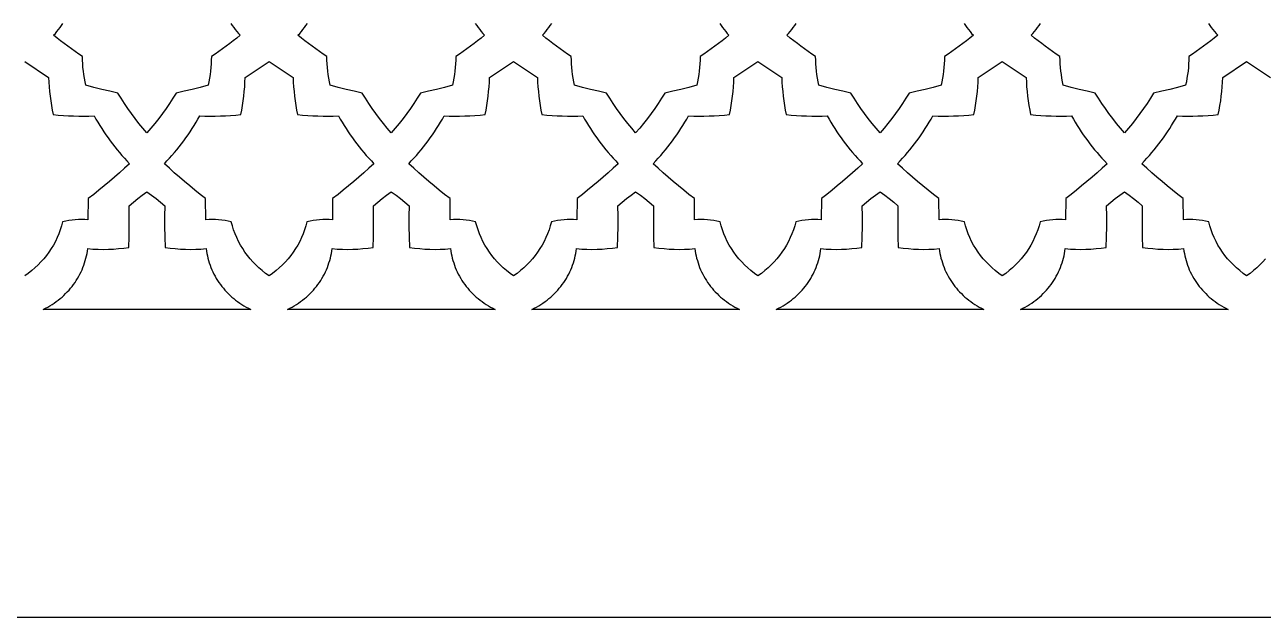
# Model space of a CAD drawing. Extents: x -445 to 570, y -1313 to 85.
# Drawn here: x 61 to 222.3, y -955.7 to -878.7 of the extents above; entities that cross this region are included whole.
import ezdxf

# ---------------------------------------------------------------- set-up
doc = ezdxf.new("R2010")
doc.units = 0
doc.layers.add('LAYER_1', color=18, linetype='CONTINUOUS')

msp = doc.modelspace()

# ---------------------------------------------------------------- linework, layer by layer
at = {"layer": 'LAYER_1'}
for points in [[(-320.41, -955.72), (569.59, -955.72), (569.59, -785.72), (-320.41, -785.72)], [(95.97, -885.56), (95.99, -886.17), (96.03, -886.77), (96.09, -887.37), (96.15, -887.97), (96.23, -888.57), (96.32, -889.17), (96.42, -889.77), (96.54, -890.36), (97.21, -890.43), (97.87, -890.48), (98.54, -890.52), (99.2, -890.54), (99.87, -890.56), (100.54, -890.56), (101.21, -890.56), (101.87, -890.53), (102.11, -890.96), (102.36, -891.37), (102.61, -891.79), (102.87, -892.19), (103.14, -892.6), (103.41, -893), (103.69, -893.39), (103.98, -893.79), (104.27, -894.17), (104.57, -894.55), (104.87, -894.93), (105.19, -895.31), (105.5, -895.67), (105.83, -896.04), (106.16, -896.4), (106.49, -896.75), (105.85, -897.34), (105.19, -897.93), (104.53, -898.51), (103.87, -899.08), (103.19, -899.64), (102.51, -900.2), (101.82, -900.75), (101.12, -901.29), (101.09, -904.03), (100.67, -904.01), (100.25, -904), (99.84, -904.01), (99.42, -904.03), (99.01, -904.08), (98.6, -904.14), (98.19, -904.21), (97.78, -904.31), (97.64, -904.83), (97.47, -905.35), (97.28, -905.86), (97.07, -906.36), (96.84, -906.85), (96.58, -907.33), (96.3, -907.79), (96, -908.25), (95.67, -908.69), (95.33, -909.11), (94.97, -909.52), (94.58, -909.92), (94.18, -910.3), (93.75, -910.66), (93.31, -911.01), (92.85, -911.33), (92.39, -911.01), (91.95, -910.66), (91.53, -910.3), (91.12, -909.92), (90.74, -909.52), (90.38, -909.11), (90.03, -908.69), (89.71, -908.25), (89.41, -907.79), (89.13, -907.33), (88.87, -906.85), (88.63, -906.36), (88.42, -905.86), (88.23, -905.35), (88.07, -904.83), (87.92, -904.31), (87.52, -904.21), (87.11, -904.14), (86.7, -904.08), (86.28, -904.03), (85.87, -904.01), (85.45, -904), (85.03, -904.01), (84.62, -904.03), (84.58, -901.29), (83.89, -900.75), (83.2, -900.2), (82.52, -899.64), (81.84, -899.08), (81.17, -898.51), (80.51, -897.93), (79.86, -897.34), (79.21, -896.75), (79.55, -896.4), (79.88, -896.04), (80.2, -895.67), (80.52, -895.31), (80.83, -894.93), (81.14, -894.55), (81.44, -894.17), (81.73, -893.79), (82.02, -893.39), (82.3, -893), (82.57, -892.6), (82.84, -892.19), (83.09, -891.79), (83.35, -891.37), (83.59, -890.96), (83.83, -890.53), (84.5, -890.56), (85.17, -890.56), (85.84, -890.56), (86.5, -890.54), (87.17, -890.52), (87.84, -890.48), (88.5, -890.43), (89.17, -890.36), (89.28, -889.77), (89.39, -889.17), (89.48, -888.57), (89.56, -887.97), (89.62, -887.37), (89.67, -886.77), (89.71, -886.17), (89.74, -885.56), (92.85, -883.48)], [(127.78, -885.56), (127.81, -886.17), (127.85, -886.77), (127.9, -887.37), (127.96, -887.97), (128.04, -888.57), (128.13, -889.17), (128.24, -889.77), (128.35, -890.36), (129.02, -890.43), (129.68, -890.48), (130.35, -890.52), (131.02, -890.54), (131.68, -890.56), (132.35, -890.56), (133.02, -890.56), (133.69, -890.53), (133.93, -890.96), (134.17, -891.37), (134.43, -891.79), (134.68, -892.19), (134.95, -892.6), (135.22, -893), (135.5, -893.39), (135.79, -893.79), (136.08, -894.17), (136.38, -894.55), (136.69, -894.93), (137, -895.31), (137.32, -895.67), (137.64, -896.04), (137.97, -896.4), (138.31, -896.75), (137.66, -897.34), (137.01, -897.93), (136.35, -898.51), (135.68, -899.08), (135, -899.64), (134.32, -900.2), (133.63, -900.75), (132.94, -901.29), (132.9, -904.03), (132.49, -904.01), (132.07, -904), (131.65, -904.01), (131.24, -904.03), (130.82, -904.08), (130.41, -904.14), (130, -904.21), (129.6, -904.31), (129.45, -904.83), (129.29, -905.35), (129.1, -905.86), (128.89, -906.36), (128.65, -906.85), (128.39, -907.33), (128.11, -907.79), (127.81, -908.25), (127.49, -908.69), (127.14, -909.11), (126.78, -909.52), (126.4, -909.92), (125.99, -910.3), (125.57, -910.66), (125.13, -911.01), (124.67, -911.33), (124.21, -911.01), (123.77, -910.66), (123.34, -910.3), (122.94, -909.92), (122.55, -909.52), (122.19, -909.11), (121.85, -908.69), (121.52, -908.25), (121.22, -907.79), (120.94, -907.33), (120.68, -906.85), (120.45, -906.36), (120.24, -905.86), (120.05, -905.35), (119.88, -904.83), (119.74, -904.31), (119.33, -904.21), (118.92, -904.14), (118.51, -904.08), (118.1, -904.03), (117.68, -904.01), (117.27, -904), (116.85, -904.01), (116.43, -904.03), (116.4, -901.29), (115.7, -900.75), (115.01, -900.2), (114.33, -899.64), (113.65, -899.08), (112.99, -898.51), (112.33, -897.93), (111.67, -897.34), (111.03, -896.75), (111.36, -896.4), (111.69, -896.04), (112.02, -895.67), (112.33, -895.31), (112.65, -894.93), (112.95, -894.55), (113.25, -894.17), (113.54, -893.79), (113.83, -893.39), (114.11, -893), (114.38, -892.6), (114.65, -892.19), (114.91, -891.79), (115.16, -891.37), (115.41, -890.96), (115.65, -890.53), (116.31, -890.56), (116.98, -890.56), (117.65, -890.56), (118.32, -890.54), (118.98, -890.52), (119.65, -890.48), (120.31, -890.43), (120.98, -890.36), (121.1, -889.77), (121.2, -889.17), (121.29, -888.57), (121.37, -887.97), (121.43, -887.37), (121.49, -886.77), (121.53, -886.17), (121.55, -885.56), (124.67, -883.48)], [(159.59, -885.56), (159.62, -886.17), (159.66, -886.77), (159.71, -887.37), (159.78, -887.97), (159.86, -888.57), (159.95, -889.17), (160.05, -889.77), (160.17, -890.36), (160.83, -890.43), (161.5, -890.48), (162.16, -890.52), (162.83, -890.54), (163.5, -890.56), (164.17, -890.56), (164.83, -890.56), (165.5, -890.53), (165.74, -890.96), (165.99, -891.37), (166.24, -891.79), (166.5, -892.19), (166.76, -892.6), (167.04, -893), (167.32, -893.39), (167.6, -893.79), (167.9, -894.17), (168.2, -894.55), (168.5, -894.93), (168.81, -895.31), (169.13, -895.67), (169.45, -896.04), (169.79, -896.4), (170.12, -896.75), (169.48, -897.34), (168.82, -897.93), (168.16, -898.51), (167.49, -899.08), (166.82, -899.64), (166.14, -900.2), (165.45, -900.75), (164.75, -901.29), (164.72, -904.03), (164.3, -904.01), (163.88, -904), (163.47, -904.01), (163.05, -904.03), (162.64, -904.08), (162.22, -904.14), (161.82, -904.21), (161.41, -904.31), (161.27, -904.83), (161.1, -905.35), (160.91, -905.86), (160.7, -906.36), (160.46, -906.85), (160.21, -907.33), (159.93, -907.79), (159.62, -908.25), (159.3, -908.69), (158.96, -909.11), (158.59, -909.52), (158.21, -909.92), (157.81, -910.3), (157.38, -910.66), (156.94, -911.01), (156.48, -911.33), (156.02, -911.01), (155.58, -910.66), (155.16, -910.3), (154.75, -909.92), (154.37, -909.52), (154, -909.11), (153.66, -908.69), (153.34, -908.25), (153.04, -907.79), (152.76, -907.33), (152.5, -906.85), (152.26, -906.36), (152.05, -905.86), (151.86, -905.35), (151.69, -904.83), (151.55, -904.31), (151.15, -904.21), (150.74, -904.14), (150.32, -904.08), (149.91, -904.03), (149.5, -904.01), (149.08, -904), (148.66, -904.01), (148.25, -904.03), (148.21, -901.29), (147.51, -900.75), (146.83, -900.2), (146.14, -899.64), (145.47, -899.08), (144.8, -898.51), (144.14, -897.93), (143.49, -897.34), (142.84, -896.75), (143.18, -896.4), (143.51, -896.04), (143.83, -895.67), (144.15, -895.31), (144.46, -894.93), (144.77, -894.55), (145.07, -894.17), (145.36, -893.79), (145.64, -893.39), (145.92, -893), (146.2, -892.6), (146.46, -892.19), (146.72, -891.79), (146.98, -891.37), (147.22, -890.96), (147.46, -890.53), (148.13, -890.56), (148.8, -890.56), (149.46, -890.56), (150.13, -890.54), (150.8, -890.52), (151.46, -890.48), (152.13, -890.43), (152.79, -890.36), (152.91, -889.77), (153.01, -889.17), (153.1, -888.57), (153.18, -887.97), (153.25, -887.37), (153.3, -886.77), (153.34, -886.17), (153.37, -885.56), (156.48, -883.48)], [(191.41, -885.56), (191.43, -886.17), (191.47, -886.77), (191.53, -887.37), (191.59, -887.97), (191.67, -888.57), (191.76, -889.17), (191.87, -889.77), (191.98, -890.36), (192.65, -890.43), (193.31, -890.48), (193.98, -890.52), (194.65, -890.54), (195.31, -890.56), (195.98, -890.56), (196.65, -890.56), (197.31, -890.53), (197.55, -890.96), (197.8, -891.37), (198.05, -891.79), (198.31, -892.19), (198.58, -892.6), (198.85, -893), (199.13, -893.39), (199.42, -893.79), (199.71, -894.17), (200.01, -894.55), (200.31, -894.93), (200.63, -895.31), (200.94, -895.67), (201.27, -896.04), (201.6, -896.4), (201.94, -896.75), (201.29, -897.34), (200.64, -897.93), (199.98, -898.51), (199.31, -899.08), (198.63, -899.64), (197.95, -900.2), (197.26, -900.75), (196.56, -901.29), (196.53, -904.03), (196.11, -904.01), (195.7, -904), (195.28, -904.01), (194.86, -904.03), (194.45, -904.08), (194.04, -904.14), (193.63, -904.21), (193.22, -904.31), (193.08, -904.83), (192.92, -905.35), (192.73, -905.86), (192.51, -906.36), (192.28, -906.85), (192.02, -907.33), (191.74, -907.79), (191.44, -908.25), (191.11, -908.69), (190.77, -909.11), (190.41, -909.52), (190.02, -909.92), (189.62, -910.3), (189.2, -910.66), (188.75, -911.01), (188.29, -911.33), (187.83, -911.01), (187.39, -910.66), (186.97, -910.3), (186.57, -909.92), (186.18, -909.52), (185.82, -909.11), (185.47, -908.69), (185.15, -908.25), (184.85, -907.79), (184.57, -907.33), (184.31, -906.85), (184.08, -906.36), (183.86, -905.86), (183.67, -905.35), (183.51, -904.83), (183.37, -904.31), (182.96, -904.21), (182.55, -904.14), (182.14, -904.08), (181.72, -904.03), (181.31, -904.01), (180.89, -904), (180.48, -904.01), (180.06, -904.03), (180.02, -901.29), (179.33, -900.75), (178.64, -900.2), (177.96, -899.64), (177.28, -899.08), (176.61, -898.51), (175.95, -897.93), (175.3, -897.34), (174.65, -896.75), (174.99, -896.4), (175.32, -896.04), (175.64, -895.67), (175.96, -895.31), (176.27, -894.93), (176.58, -894.55), (176.88, -894.17), (177.17, -893.79), (177.46, -893.39), (177.74, -893), (178.01, -892.6), (178.28, -892.19), (178.54, -891.79), (178.79, -891.37), (179.04, -890.96), (179.27, -890.53), (179.94, -890.56), (180.61, -890.56), (181.28, -890.56), (181.94, -890.54), (182.61, -890.52), (183.28, -890.48), (183.94, -890.43), (184.61, -890.36), (184.72, -889.77), (184.83, -889.17), (184.92, -888.57), (185, -887.97), (185.06, -887.37), (185.12, -886.77), (185.16, -886.17), (185.18, -885.56), (188.29, -883.48)], [(77.55, -900.85), (78.14, -901.28), (78.71, -901.74), (79.27, -902.22), (79.24, -903.57), (79.24, -904.92), (79.27, -906.28), (79.31, -907.63), (79.97, -907.72), (80.64, -907.8), (81.3, -907.85), (81.97, -907.88), (82.64, -907.89), (83.31, -907.88), (83.98, -907.85), (84.64, -907.8), (84.69, -908.12), (84.74, -908.43), (84.81, -908.74), (84.88, -909.05), (84.97, -909.36), (85.06, -909.66), (85.16, -909.96), (85.28, -910.25), (85.4, -910.54), (85.53, -910.83), (85.67, -911.11), (85.82, -911.39), (85.97, -911.66), (86.14, -911.93), (86.31, -912.19), (86.5, -912.45), (86.69, -912.7), (86.89, -912.94), (87.09, -913.18), (87.31, -913.42), (87.53, -913.65), (87.76, -913.87), (88, -914.09), (88.24, -914.29), (88.49, -914.5), (88.75, -914.69), (89.02, -914.88), (89.29, -915.06), (89.57, -915.23), (89.86, -915.39), (90.15, -915.55), (90.45, -915.7), (63.44, -915.7), (63.74, -915.55), (64.03, -915.39), (64.32, -915.23), (64.6, -915.06), (64.87, -914.88), (65.14, -914.69), (65.4, -914.5), (65.65, -914.29), (65.89, -914.09), (66.13, -913.87), (66.36, -913.65), (66.58, -913.42), (66.8, -913.18), (67.01, -912.94), (67.2, -912.7), (67.4, -912.45), (67.58, -912.19), (67.75, -911.93), (67.92, -911.66), (68.07, -911.39), (68.22, -911.11), (68.36, -910.83), (68.49, -910.54), (68.62, -910.25), (68.73, -909.96), (68.83, -909.66), (68.92, -909.36), (69.01, -909.05), (69.08, -908.74), (69.15, -908.43), (69.2, -908.12), (69.25, -907.8), (69.92, -907.85), (70.58, -907.88), (71.25, -907.89), (71.92, -907.88), (72.59, -907.85), (73.25, -907.8), (73.92, -907.72), (74.58, -907.63), (74.63, -906.28), (74.65, -904.92), (74.65, -903.57), (74.63, -902.22), (75.18, -901.74), (75.75, -901.28), (76.34, -900.85), (76.95, -900.43), (76.95, -900.43)], [(109.37, -900.85), (109.96, -901.28), (110.53, -901.74), (111.08, -902.22), (111.06, -903.57), (111.06, -904.92), (111.08, -906.28), (111.12, -907.63), (111.79, -907.72), (112.45, -907.8), (113.12, -907.85), (113.79, -907.88), (114.45, -907.89), (115.12, -907.88), (115.79, -907.85), (116.46, -907.8), (116.5, -908.12), (116.56, -908.43), (116.62, -908.74), (116.7, -909.05), (116.78, -909.36), (116.88, -909.66), (116.98, -909.96), (117.09, -910.25), (117.21, -910.54), (117.34, -910.83), (117.48, -911.11), (117.63, -911.39), (117.79, -911.66), (117.95, -911.93), (118.13, -912.19), (118.31, -912.45), (118.5, -912.7), (118.7, -912.94), (118.91, -913.18), (119.12, -913.42), (119.34, -913.65), (119.57, -913.87), (119.81, -914.09), (120.06, -914.29), (120.31, -914.5), (120.57, -914.69), (120.83, -914.88), (121.11, -915.06), (121.39, -915.23), (121.67, -915.39), (121.97, -915.55), (122.27, -915.7), (95.25, -915.7), (95.55, -915.55), (95.85, -915.39), (96.13, -915.23), (96.41, -915.06), (96.69, -914.88), (96.95, -914.69), (97.21, -914.5), (97.46, -914.29), (97.71, -914.09), (97.95, -913.87), (98.18, -913.65), (98.4, -913.42), (98.61, -913.18), (98.82, -912.94), (99.02, -912.7), (99.21, -912.45), (99.39, -912.19), (99.57, -911.93), (99.73, -911.66), (99.89, -911.39), (100.04, -911.11), (100.18, -910.83), (100.31, -910.54), (100.43, -910.25), (100.54, -909.96), (100.64, -909.66), (100.74, -909.36), (100.82, -909.05), (100.9, -908.74), (100.96, -908.43), (101.02, -908.12), (101.06, -907.8), (101.73, -907.85), (102.4, -907.88), (103.07, -907.89), (103.73, -907.88), (104.4, -907.85), (105.07, -907.8), (105.73, -907.72), (106.4, -907.63), (106.44, -906.28), (106.46, -904.92), (106.46, -903.57), (106.44, -902.22), (106.99, -901.74), (107.56, -901.28), (108.15, -900.85), (108.76, -900.43), (108.76, -900.43)], [(141.18, -900.85), (141.77, -901.28), (142.34, -901.74), (142.89, -902.22), (142.87, -903.57), (142.87, -904.92), (142.89, -906.28), (142.94, -907.63), (143.6, -907.72), (144.27, -907.8), (144.93, -907.85), (145.6, -907.88), (146.27, -907.89), (146.94, -907.88), (147.6, -907.85), (148.27, -907.8), (148.32, -908.12), (148.37, -908.43), (148.44, -908.74), (148.51, -909.05), (148.6, -909.36), (148.69, -909.66), (148.79, -909.96), (148.9, -910.25), (149.03, -910.54), (149.16, -910.83), (149.3, -911.11), (149.45, -911.39), (149.6, -911.66), (149.77, -911.93), (149.94, -912.19), (150.12, -912.45), (150.32, -912.7), (150.51, -912.94), (150.72, -913.18), (150.94, -913.42), (151.16, -913.65), (151.39, -913.87), (151.63, -914.09), (151.87, -914.29), (152.12, -914.5), (152.38, -914.69), (152.65, -914.88), (152.92, -915.06), (153.2, -915.23), (153.49, -915.39), (153.78, -915.55), (154.08, -915.7), (127.07, -915.7), (127.37, -915.55), (127.66, -915.39), (127.95, -915.23), (128.23, -915.06), (128.5, -914.88), (128.77, -914.69), (129.03, -914.5), (129.28, -914.29), (129.52, -914.09), (129.76, -913.87), (129.99, -913.65), (130.21, -913.42), (130.43, -913.18), (130.63, -912.94), (130.83, -912.7), (131.02, -912.45), (131.21, -912.19), (131.38, -911.93), (131.55, -911.66), (131.7, -911.39), (131.85, -911.11), (131.99, -910.83), (132.12, -910.54), (132.24, -910.25), (132.36, -909.96), (132.46, -909.66), (132.55, -909.36), (132.64, -909.05), (132.71, -908.74), (132.78, -908.43), (132.83, -908.12), (132.88, -907.8), (133.54, -907.85), (134.21, -907.88), (134.88, -907.89), (135.55, -907.88), (136.22, -907.85), (136.88, -907.8), (137.55, -907.72), (138.21, -907.63), (138.25, -906.28), (138.28, -904.92), (138.28, -903.57), (138.25, -902.22), (138.81, -901.74), (139.38, -901.28), (139.97, -900.85), (140.57, -900.43), (140.57, -900.43)], [(173, -900.85), (173.58, -901.28), (174.16, -901.74), (174.71, -902.22), (174.69, -903.57), (174.69, -904.92), (174.71, -906.28), (174.75, -907.63), (175.41, -907.72), (176.08, -907.8), (176.75, -907.85), (177.41, -907.88), (178.08, -907.89), (178.75, -907.88), (179.42, -907.85), (180.08, -907.8), (180.13, -908.12), (180.18, -908.43), (180.25, -908.74), (180.32, -909.05), (180.41, -909.36), (180.5, -909.66), (180.61, -909.96), (180.72, -910.25), (180.84, -910.54), (180.97, -910.83), (181.11, -911.11), (181.26, -911.39), (181.42, -911.66), (181.58, -911.93), (181.76, -912.19), (181.94, -912.45), (182.13, -912.7), (182.33, -912.94), (182.53, -913.18), (182.75, -913.42), (182.97, -913.65), (183.2, -913.87), (183.44, -914.09), (183.68, -914.29), (183.94, -914.5), (184.2, -914.69), (184.46, -914.88), (184.74, -915.06), (185.02, -915.23), (185.3, -915.39), (185.6, -915.55), (185.9, -915.7), (158.88, -915.7), (159.18, -915.55), (159.47, -915.39), (159.76, -915.23), (160.04, -915.06), (160.31, -914.88), (160.58, -914.69), (160.84, -914.5), (161.09, -914.29), (161.34, -914.09), (161.57, -913.87), (161.8, -913.65), (162.03, -913.42), (162.24, -913.18), (162.45, -912.94), (162.65, -912.7), (162.84, -912.45), (163.02, -912.19), (163.19, -911.93), (163.36, -911.66), (163.52, -911.39), (163.66, -911.11), (163.8, -910.83), (163.93, -910.54), (164.06, -910.25), (164.17, -909.96), (164.27, -909.66), (164.37, -909.36), (164.45, -909.05), (164.53, -908.74), (164.59, -908.43), (164.65, -908.12), (164.69, -907.8), (165.36, -907.85), (166.03, -907.88), (166.69, -907.89), (167.36, -907.88), (168.03, -907.85), (168.7, -907.8), (169.36, -907.72), (170.02, -907.63), (170.07, -906.28), (170.09, -904.92), (170.09, -903.57), (170.07, -902.22), (170.62, -901.74), (171.19, -901.28), (171.78, -900.85), (172.39, -900.43), (172.39, -900.43)], [(204.81, -900.85), (205.4, -901.28), (205.97, -901.74), (206.52, -902.22), (206.5, -903.57), (206.5, -904.92), (206.52, -906.28), (206.57, -907.63), (207.23, -907.72), (207.89, -907.8), (208.56, -907.85), (209.23, -907.88), (209.89, -907.89), (210.56, -907.88), (211.23, -907.85), (211.9, -907.8), (211.94, -908.12), (212, -908.43), (212.06, -908.74), (212.14, -909.05), (212.22, -909.36), (212.32, -909.66), (212.42, -909.96), (212.53, -910.25), (212.65, -910.54), (212.78, -910.83), (212.92, -911.11), (213.07, -911.39), (213.23, -911.66), (213.4, -911.93), (213.57, -912.19), (213.75, -912.45), (213.94, -912.7), (214.14, -912.94), (214.35, -913.18), (214.56, -913.42), (214.79, -913.65), (215.02, -913.87), (215.25, -914.09), (215.5, -914.29), (215.75, -914.5), (216.01, -914.69), (216.28, -914.88), (216.55, -915.06), (216.83, -915.23), (217.12, -915.39), (217.41, -915.55), (217.71, -915.7), (190.69, -915.7), (190.99, -915.55), (191.29, -915.39), (191.57, -915.23), (191.85, -915.06), (192.13, -914.88), (192.39, -914.69), (192.65, -914.5), (192.91, -914.29), (193.15, -914.09), (193.39, -913.87), (193.62, -913.65), (193.84, -913.42), (194.05, -913.18), (194.26, -912.94), (194.46, -912.7), (194.65, -912.45), (194.83, -912.19), (195.01, -911.93), (195.17, -911.66), (195.33, -911.39), (195.48, -911.11), (195.62, -910.83), (195.75, -910.54), (195.87, -910.25), (195.98, -909.96), (196.09, -909.66), (196.18, -909.36), (196.26, -909.05), (196.34, -908.74), (196.4, -908.43), (196.46, -908.12), (196.5, -907.8), (197.17, -907.85), (197.84, -907.88), (198.51, -907.89), (199.18, -907.88), (199.84, -907.85), (200.51, -907.8), (201.17, -907.72), (201.84, -907.63), (201.88, -906.28), (201.9, -904.92), (201.9, -903.57), (201.88, -902.22), (202.43, -901.74), (203, -901.28), (203.59, -900.85), (204.2, -900.43), (204.2, -900.43)]]:
    msp.add_lwpolyline(points, close=True, dxfattribs=at)
for points in [[(87.88, -878.52), (88.06, -878.78), (88.26, -879.05), (88.45, -879.3), (88.66, -879.56), (88.87, -879.81), (89.09, -880.05), (88.64, -880.42), (88.18, -880.78), (87.72, -881.14), (87.25, -881.49), (86.78, -881.83), (86.3, -882.16), (85.82, -882.49), (85.33, -882.82), (85.32, -883.29), (85.3, -883.76), (85.27, -884.23), (85.22, -884.7), (85.16, -885.17), (85.09, -885.63), (85, -886.1), (84.91, -886.56), (83.87, -886.83), (82.83, -887.09), (81.79, -887.33), (80.75, -887.56), (80.32, -888.24), (79.88, -888.91), (79.43, -889.58), (78.96, -890.23), (78.48, -890.88), (77.98, -891.52), (77.47, -892.14), (76.95, -892.76), (76.42, -892.14), (75.91, -891.52), (75.41, -890.88), (74.93, -890.23), (74.46, -889.58), (74.01, -888.91), (73.57, -888.24), (73.15, -887.56), (72.1, -887.33), (71.06, -887.09), (70.02, -886.83), (68.99, -886.56), (68.89, -886.1), (68.8, -885.63), (68.73, -885.17), (68.67, -884.7), (68.62, -884.23), (68.59, -883.76), (68.57, -883.29), (68.56, -882.82), (68.07, -882.49), (67.59, -882.16), (67.11, -881.83), (66.64, -881.49), (66.17, -881.14), (65.71, -880.78), (65.25, -880.42), (64.8, -880.05), (65.02, -879.81), (65.23, -879.56), (65.44, -879.3), (65.64, -879.05), (65.83, -878.78), (66.01, -878.52)], [(119.69, -878.52), (119.88, -878.78), (120.07, -879.05), (120.27, -879.3), (120.47, -879.56), (120.69, -879.81), (120.91, -880.05), (120.45, -880.42), (120, -880.78), (119.53, -881.14), (119.06, -881.49), (118.59, -881.83), (118.12, -882.16), (117.63, -882.49), (117.15, -882.82), (117.14, -883.29), (117.12, -883.76), (117.08, -884.23), (117.03, -884.7), (116.98, -885.17), (116.9, -885.63), (116.82, -886.1), (116.72, -886.56), (115.69, -886.83), (114.65, -887.09), (113.61, -887.33), (112.56, -887.56), (112.14, -888.24), (111.7, -888.91), (111.24, -889.58), (110.77, -890.23), (110.29, -890.88), (109.8, -891.52), (109.28, -892.14), (108.76, -892.76), (108.24, -892.14), (107.72, -891.52), (107.23, -890.88), (106.75, -890.23), (106.28, -889.58), (105.82, -888.91), (105.38, -888.24), (104.96, -887.56), (103.91, -887.33), (102.87, -887.09), (101.83, -886.83), (100.8, -886.56), (100.7, -886.1), (100.62, -885.63), (100.54, -885.17), (100.49, -884.7), (100.44, -884.23), (100.4, -883.76), (100.38, -883.29), (100.37, -882.82), (99.89, -882.49), (99.4, -882.16), (98.93, -881.83), (98.46, -881.49), (97.99, -881.14), (97.52, -880.78), (97.07, -880.42), (96.61, -880.05), (96.83, -879.81), (97.05, -879.56), (97.25, -879.3), (97.45, -879.05), (97.64, -878.78), (97.83, -878.52)], [(151.51, -878.52), (151.69, -878.78), (151.88, -879.05), (152.08, -879.3), (152.29, -879.56), (152.5, -879.81), (152.72, -880.05), (152.27, -880.42), (151.81, -880.78), (151.35, -881.14), (150.88, -881.49), (150.41, -881.83), (149.93, -882.16), (149.45, -882.49), (148.96, -882.82), (148.95, -883.29), (148.93, -883.76), (148.9, -884.23), (148.85, -884.7), (148.79, -885.17), (148.72, -885.63), (148.63, -886.1), (148.53, -886.56), (147.5, -886.83), (146.46, -887.09), (145.42, -887.33), (144.37, -887.56), (143.95, -888.24), (143.51, -888.91), (143.06, -889.58), (142.59, -890.23), (142.11, -890.88), (141.61, -891.52), (141.1, -892.14), (140.57, -892.76), (140.05, -892.14), (139.54, -891.52), (139.04, -890.88), (138.56, -890.23), (138.09, -889.58), (137.64, -888.91), (137.2, -888.24), (136.77, -887.56), (135.73, -887.33), (134.69, -887.09), (133.65, -886.83), (132.61, -886.56), (132.52, -886.1), (132.43, -885.63), (132.36, -885.17), (132.3, -884.7), (132.25, -884.23), (132.22, -883.76), (132.2, -883.29), (132.19, -882.82), (131.7, -882.49), (131.22, -882.16), (130.74, -881.83), (130.27, -881.49), (129.8, -881.14), (129.34, -880.78), (128.88, -880.42), (128.43, -880.05), (128.65, -879.81), (128.86, -879.56), (129.07, -879.3), (129.26, -879.05), (129.46, -878.78), (129.64, -878.52)], [(183.32, -878.52), (183.51, -878.78), (183.7, -879.05), (183.9, -879.3), (184.1, -879.56), (184.31, -879.81), (184.53, -880.05), (184.08, -880.42), (183.62, -880.78), (183.16, -881.14), (182.69, -881.49), (182.22, -881.83), (181.74, -882.16), (181.26, -882.49), (180.77, -882.82), (180.77, -883.29), (180.74, -883.76), (180.71, -884.23), (180.66, -884.7), (180.6, -885.17), (180.53, -885.63), (180.45, -886.1), (180.35, -886.56), (179.31, -886.83), (178.28, -887.09), (177.23, -887.33), (176.19, -887.56), (175.76, -888.24), (175.32, -888.91), (174.87, -889.58), (174.4, -890.23), (173.92, -890.88), (173.42, -891.52), (172.91, -892.14), (172.39, -892.76), (171.86, -892.14), (171.35, -891.52), (170.86, -890.88), (170.37, -890.23), (169.9, -889.58), (169.45, -888.91), (169.01, -888.24), (168.59, -887.56), (167.54, -887.33), (166.5, -887.09), (165.46, -886.83), (164.43, -886.56), (164.33, -886.1), (164.24, -885.63), (164.17, -885.17), (164.11, -884.7), (164.07, -884.23), (164.03, -883.76), (164.01, -883.29), (164, -882.82), (163.51, -882.49), (163.03, -882.16), (162.56, -881.83), (162.08, -881.49), (161.62, -881.14), (161.15, -880.78), (160.7, -880.42), (160.24, -880.05), (160.46, -879.81), (160.67, -879.56), (160.88, -879.3), (161.08, -879.05), (161.27, -878.78), (161.46, -878.52)], [(215.13, -878.52), (215.32, -878.78), (215.51, -879.05), (215.71, -879.3), (215.92, -879.56), (216.13, -879.81), (216.35, -880.05), (215.89, -880.42), (215.44, -880.78), (214.97, -881.14), (214.51, -881.49), (214.03, -881.83), (213.56, -882.16), (213.07, -882.49), (212.59, -882.82), (212.58, -883.29), (212.56, -883.76), (212.52, -884.23), (212.48, -884.7), (212.42, -885.17), (212.34, -885.63), (212.26, -886.1), (212.16, -886.56), (211.13, -886.83), (210.09, -887.09), (209.05, -887.33), (208, -887.56), (207.58, -888.24), (207.14, -888.91), (206.68, -889.58), (206.22, -890.23), (205.73, -890.88), (205.24, -891.52), (204.73, -892.14), (204.2, -892.76), (203.68, -892.14), (203.17, -891.52), (202.67, -890.88), (202.19, -890.23), (201.72, -889.58), (201.26, -888.91), (200.83, -888.24), (200.4, -887.56), (199.35, -887.33), (198.31, -887.09), (197.27, -886.83), (196.24, -886.56), (196.14, -886.1), (196.06, -885.63), (195.99, -885.17), (195.93, -884.7), (195.88, -884.23), (195.85, -883.76), (195.82, -883.29), (195.81, -882.82), (195.33, -882.49), (194.85, -882.16), (194.37, -881.83), (193.9, -881.49), (193.43, -881.14), (192.97, -880.78), (192.51, -880.42), (192.06, -880.05), (192.28, -879.81), (192.49, -879.56), (192.69, -879.3), (192.89, -879.05), (193.08, -878.78), (193.27, -878.52)], [(61.04, -883.48), (64.15, -885.56), (64.18, -886.17), (64.22, -886.77), (64.27, -887.37), (64.34, -887.97), (64.42, -888.57), (64.51, -889.17), (64.61, -889.77), (64.73, -890.36), (65.39, -890.43), (66.06, -890.48), (66.72, -890.52), (67.39, -890.54), (68.06, -890.56), (68.72, -890.56), (69.39, -890.56), (70.06, -890.53), (70.3, -890.96), (70.54, -891.37), (70.8, -891.79), (71.06, -892.19), (71.32, -892.6), (71.6, -893), (71.88, -893.39), (72.16, -893.79), (72.45, -894.17), (72.75, -894.55), (73.06, -894.93), (73.37, -895.31), (73.69, -895.67), (74.01, -896.04), (74.34, -896.4), (74.68, -896.75), (74.03, -897.34), (73.38, -897.93), (72.72, -898.51), (72.05, -899.08), (71.38, -899.64), (70.69, -900.2), (70.01, -900.75), (69.31, -901.29), (69.27, -904.03), (68.86, -904.01), (68.44, -904), (68.02, -904.01), (67.61, -904.03), (67.2, -904.08), (66.78, -904.14), (66.37, -904.21), (65.97, -904.31), (65.83, -904.83), (65.66, -905.35), (65.47, -905.86), (65.26, -906.36), (65.02, -906.85), (64.76, -907.33), (64.48, -907.79), (64.18, -908.25), (63.86, -908.69), (63.52, -909.11), (63.15, -909.52), (62.77, -909.92), (62.36, -910.3), (61.94, -910.66), (61.5, -911.01), (61.04, -911.33)], [(222.58, -909.11), (222.22, -909.52), (221.84, -909.92), (221.43, -910.3), (221.01, -910.66), (220.57, -911.01), (220.11, -911.33), (219.65, -911.01), (219.21, -910.66), (218.78, -910.3), (218.38, -909.92), (218, -909.52), (217.63, -909.11), (217.29, -908.69), (216.97, -908.25), (216.66, -907.79), (216.38, -907.33), (216.13, -906.85), (215.89, -906.36), (215.68, -905.86), (215.49, -905.35), (215.32, -904.83), (215.18, -904.31), (214.77, -904.21), (214.36, -904.14), (213.95, -904.08), (213.54, -904.03), (213.12, -904.01), (212.71, -904), (212.29, -904.01), (211.87, -904.03), (211.84, -901.29), (211.14, -900.75), (210.45, -900.2), (209.77, -899.64), (209.1, -899.08), (208.43, -898.51), (207.77, -897.93), (207.11, -897.34), (206.47, -896.75), (206.8, -896.4), (207.13, -896.04), (207.46, -895.67), (207.78, -895.31), (208.09, -894.93), (208.39, -894.55), (208.69, -894.17), (208.99, -893.79), (209.27, -893.39), (209.55, -893), (209.82, -892.6), (210.09, -892.19), (210.35, -891.79), (210.6, -891.37), (210.85, -890.96), (211.09, -890.53), (211.76, -890.56), (212.42, -890.56), (213.09, -890.56), (213.76, -890.54), (214.42, -890.52), (215.09, -890.48), (215.76, -890.43), (216.42, -890.36), (216.54, -889.77), (216.64, -889.17), (216.73, -888.57), (216.81, -887.97), (216.88, -887.37), (216.93, -886.77), (216.97, -886.17), (217, -885.56), (220.11, -883.48), (223.22, -885.56)]]:
    msp.add_lwpolyline(points, dxfattribs=at)

doc.saveas('drawing.dxf')
